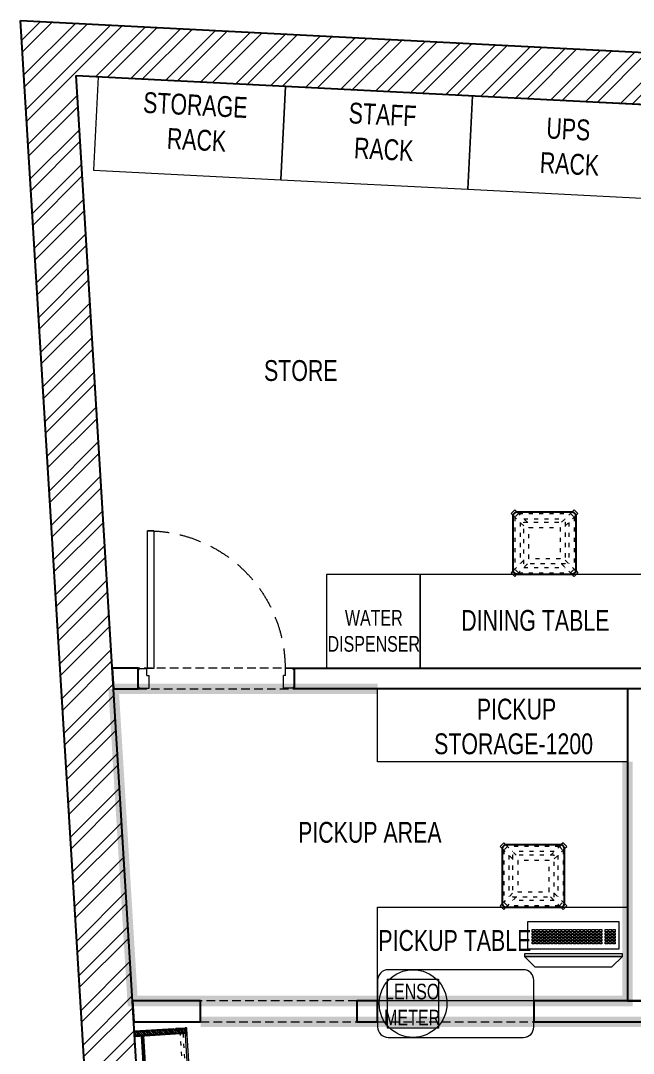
# Model space of a CAD drawing. Header units: feet. Extents: x 6963265 to 6971854, y -5590491 to -5575731.
# Drawn here: x 6963265 to 6966208, y -5580692 to -5575731 of the extents above; entities that cross this region are included whole.
import ezdxf

# ---------------------------------------------------------------- set-up
doc = ezdxf.new("R2010")
doc.units = ezdxf.units.FT
doc.header["$LTSCALE"] = 33
doc.header["$MEASUREMENT"] = 0
for name, pattern in [('a_p6_plan_L18$0$HIDDEN', [0.375, 0.25, -0.125]), ('ACAD_ISO03W100', [30, 12, -18]), ('HIDDEN2', [4.7625, 3.175, -1.5875])]:
    doc.linetypes.add(name, pattern=pattern)
doc.layers.add('A-WALL', color=1, linetype='Continuous')
doc.layers.add('LAMINATE FINISH', color=80, linetype='Continuous')
for name, color, linetype, lineweight in [('Door', 2, 'Continuous', 13), ('LENS-DIM', 252, 'Continuous', 5), ('LENS-DOOR', 34, 'Continuous', 20), ('LENS-PARTITION', 21, 'Continuous', 25), ('LENS-TEXT', 31, 'Continuous', 5), ('LENS_CURTAIN', 5, 'a_p6_plan_L18$0$HIDDEN', 9), ('LK-EQPMT', 3, 'Continuous', 18), ('LK-FF&E WALL', 1, 'Continuous', 9), ('LK-FLUTTED FINISH', 20, 'Continuous', 30), ('LK-IT', 3, 'Continuous', 18), ('LK-TILES FINISH', 251, 'Continuous', 5), ('LN-ELEVATION-1', 81, 'Continuous', 25), ('LN-ELEVATION-2', 103, 'Continuous', 20), ('LN-ELEVATION-3', 125, 'Continuous', 18), ('LN-ELEVATION-4', 145, 'Continuous', 13), ('LN-ELEVATION-5', 167, 'Continuous', 5), ('LN-HATCH', 251, 'Continuous', 0)]:
    doc.layers.add(name, color=color, linetype=linetype, lineweight=lineweight)
doc.styles.add('LK TXT', font='GILC____.TTF', dxfattribs={"height": 100})
pattern_1 = [(45, (4208834.247, 1706614.74), (-4.4901280605, 4.4901280605), [])]
pattern_2 = [(45, (4209134.247, 1706614.74), (-4.4901280605, 4.4901280605), [])]

# ---------------------------------------------------------------- blocks, each defined once
blk = doc.blocks.new('*U40')
at = {"layer": 'LENS-DOOR'}
for p, q in [((548121.7, 1779235.3), (548121.7, 1778573.8)), ((548121.7, 1779235.3), (548153, 1779235.3)), ((548153, 1778573.8), (548153, 1779235.3)), ((547447.3, 1778568.6), (547452.5, 1778568.6)), ((547447.3, 1778484.1), (547447.3, 1778568.6)), ((547452.5, 1778573.8), (547488.9, 1778573.8)), ((547452.5, 1778568.6), (547452.5, 1778573.8)), ((547488.9, 1778539.9), (547488.9, 1778573.8)), ((548121.7, 1778573.8), (548153, 1778573.8)), ((548192.1, 1778573.8), (548155.6, 1778573.8)), ((548155.6, 1778539.9), (548155.6, 1778573.8)), ((548192.1, 1778568.6), (548192.1, 1778573.8)), ((548197.3, 1778568.6), (548192.1, 1778568.6)), ((548197.3, 1778484.1), (548197.3, 1778568.6)), ((547488.9, 1778539.9), (547499.3, 1778539.9)), ((547499.3, 1778478.9), (547499.3, 1778539.9)), ((548145.2, 1778478.9), (548145.2, 1778539.9)), ((548155.6, 1778539.9), (548145.2, 1778539.9)), ((547447.3, 1778484.1), (547452.5, 1778484.1)), ((547452.5, 1778478.9), (547452.5, 1778484.1)), ((547452.5, 1778478.9), (547499.3, 1778478.9)), ((548192.1, 1778478.9), (548145.2, 1778478.9)), ((548192.1, 1778478.9), (548192.1, 1778484.1)), ((548197.3, 1778484.1), (548192.1, 1778484.1))]:
    blk.add_line(p, q, dxfattribs=at)
at = {"layer": 'LENS-DOOR', "color": 7, "linetype": 'HIDDEN2'}
blk.add_ellipse((548153, 1778573.8), major_axis=(-661.5, 0), ratio=1, start_param=-1.570791, end_param=0.051209, dxfattribs=at)
blk = doc.blocks.new('Stool')
at = {"layer": 'LN-ELEVATION-1', "ltscale": 0.5}
blk.add_lwpolyline([(-130, 300), (130, 300, -0.414214), (150, 280), (150, 20, -0.414214), (130, 0), (-130, 0, -0.414214), (-150, 20), (-150, 280, -0.414214)], format="xyb", close=True, dxfattribs=at)
at = {"layer": 'LN-ELEVATION-3', "linetype": 'ACAD_ISO03W100', "ltscale": 0.05}
for p, q in [((-100, 232.3), (-142.4, 274.7)), ((-142.4, 274.7), (-142.4, 25.3)), ((-82.3, 250), (-124.7, 292.4)), ((-124.7, 292.4), (124.7, 292.4)), ((-117.4, 249.7), (-117.4, 50.3)), ((-99.7, 267.4), (99.7, 267.4)), ((82.3, 250), (124.7, 292.4)), ((100, 232.3), (142.4, 274.7)), ((117.4, 249.7), (117.4, 50.3)), ((142.4, 274.7), (142.4, 25.3)), ((-100, 67.7), (-142.4, 25.3)), ((-82.3, 50), (-124.7, 7.6)), ((82.3, 50), (124.7, 7.6)), ((100, 67.7), (142.4, 25.3)), ((-124.7, 7.6), (124.7, 7.6)), ((-99.7, 32.6), (99.7, 32.6))]:
    blk.add_line(p, q, dxfattribs=at)
for points in [[(-132.2, 299.9), (-124.7, 292.4), (-142.4, 274.7), (-149.9, 282.2)], [(132.2, 299.9), (124.7, 292.4), (142.4, 274.7), (149.9, 282.2)], [(-132.2, 0.1), (-124.7, 7.6), (-142.4, 25.3), (-149.9, 17.8)], [(132.2, 0.1), (124.7, 7.6), (142.4, 25.3), (149.9, 17.8)]]:
    blk.add_lwpolyline(points, dxfattribs=at)
for points in [[(-100, 250), (100, 250), (100, 50), (-100, 50)], [(-75, 225), (75, 225), (75, 75), (-75, 75)]]:
    blk.add_lwpolyline(points, close=True, dxfattribs=at)
at = {"layer": 'LN-ELEVATION-5', "ltscale": 0.5}
for points in [[(-149.9, 282.2), (-160.1, 292.4), (-142.4, 310.1), (-132.2, 299.9)], [(149.9, 282.2), (160.1, 292.4), (142.4, 310.1), (132.2, 299.9)], [(-149.9, 17.8), (-160.1, 7.6), (-142.4, -10.1), (-132.2, 0.1)], [(149.9, 17.8), (160.1, 7.6), (142.4, -10.1), (132.2, 0.1)]]:
    blk.add_lwpolyline(points, dxfattribs=at)
blk = doc.blocks.new('CLENS 600 TYPE 6')
at = {"layer": 'LN-ELEVATION-1', "ltscale": 0.5}
blk.add_lwpolyline([(130, -225), (-130, -225, -0.414214), (-150, -205), (-150, 55, -0.414214), (-130, 75), (130, 75, -0.414214), (150, 55), (150, -205, -0.414214)], format="xyb", close=True, dxfattribs=at)
at = {"layer": 'LN-ELEVATION-3', "linetype": 'ACAD_ISO03W100', "ltscale": 0.05}
for p, q in [((-100, 7.3), (-142.4, 49.7)), ((-142.4, -199.7), (-142.4, 49.7)), ((-82.3, 25), (-124.7, 67.4)), ((124.7, 67.4), (-124.7, 67.4)), ((82.3, 25), (124.7, 67.4)), ((100, 7.3), (142.4, 49.7)), ((142.4, -199.7), (142.4, 49.7)), ((-117.4, -174.7), (-117.4, 24.7)), ((99.7, 42.4), (-99.7, 42.4)), ((117.4, -174.7), (117.4, 24.7)), ((-100, -157.3), (-142.4, -199.7)), ((-82.3, -175), (-124.7, -217.4)), ((99.7, -192.4), (-99.7, -192.4)), ((82.3, -175), (124.7, -217.4)), ((100, -157.3), (142.4, -199.7)), ((124.7, -217.4), (-124.7, -217.4))]:
    blk.add_line(p, q, dxfattribs=at)
for points in [[(-132.2, 74.9), (-124.7, 67.4), (-142.4, 49.7), (-149.9, 57.2)], [(132.2, 74.9), (124.7, 67.4), (142.4, 49.7), (149.9, 57.2)], [(-132.2, -224.9), (-124.7, -217.4), (-142.4, -199.7), (-149.9, -207.2)], [(132.2, -224.9), (124.7, -217.4), (142.4, -199.7), (149.9, -207.2)]]:
    blk.add_lwpolyline(points, dxfattribs=at)
for points in [[(100, -175), (-100, -175), (-100, 25), (100, 25)], [(75, -150), (-75, -150), (-75, 0), (75, 0)]]:
    blk.add_lwpolyline(points, close=True, dxfattribs=at)
at = {"layer": 'LN-ELEVATION-5', "ltscale": 0.5}
for points in [[(-149.9, 57.2), (-160.1, 67.4), (-142.4, 85.1), (-132.2, 74.9)], [(149.9, 57.2), (160.1, 67.4), (142.4, 85.1), (132.2, 74.9)], [(-149.9, -207.2), (-160.1, -217.4), (-142.4, -235.1), (-132.2, -224.9)], [(149.9, -207.2), (160.1, -217.4), (142.4, -235.1), (132.2, -224.9)]]:
    blk.add_lwpolyline(points, dxfattribs=at)
blk = doc.blocks.new('*U23')
at = {"layer": 'LK-EQPMT', "ltscale": 12}
blk.add_lwpolyline([(6, 4.9), (-6, 4.9), (-6, -4.9), (6, -4.9)], close=True, dxfattribs=at)
blk = doc.blocks.new('*U24')
at = {"color": 0, "linetype": 'ByBlock', "lineweight": -2}
for p in [(0, 0), (18, 0), (35.9, 0), (53.9, 0), (71.8, 0), (89.8, 0), (107.8, 0), (125.7, 0), (143.7, 0), (161.6, 0), (179.6, 0), (197.6, 0), (215.5, 0), (233.5, 0), (251.4, 0), (269.4, 0), (287.4, 0), (305.3, 0), (323.3, 0), (0, -14.7), (0, -29.5), (0, -44.2), (18, -14.7), (18, -29.5), (18, -44.2), (35.9, -14.7), (35.9, -29.5), (35.9, -44.2), (53.9, -14.7), (53.9, -29.5), (53.9, -44.2), (71.8, -14.7), (71.8, -29.5), (71.8, -44.2), (89.8, -14.7), (89.8, -29.5), (89.8, -44.2), (107.8, -14.7), (107.8, -29.5), (107.8, -44.2), (125.7, -14.7), (125.7, -29.5), (125.7, -44.2), (143.7, -14.7), (143.7, -29.5), (143.7, -44.2), (161.6, -14.7), (161.6, -29.5), (161.6, -44.2), (179.6, -14.7), (179.6, -29.5), (179.6, -44.2), (197.6, -14.7), (197.6, -29.5), (197.6, -44.2), (215.5, -14.7), (215.5, -29.5), (215.5, -44.2), (233.5, -14.7), (233.5, -29.5), (233.5, -44.2), (251.4, -14.7), (251.4, -29.5), (251.4, -44.2), (269.4, -14.7), (269.4, -29.5), (269.4, -44.2), (287.4, -14.7), (287.4, -29.5), (287.4, -44.2), (305.3, -14.7), (305.3, -29.5), (305.3, -44.2), (323.3, -14.7), (323.3, -29.5), (323.3, -44.2), (0, -59), (18, -59), (35.9, -59), (53.9, -59), (71.8, -59), (89.8, -59), (107.8, -59), (125.7, -59), (143.7, -59), (161.6, -59), (179.6, -59), (197.6, -59), (215.5, -59), (233.5, -59), (251.4, -59), (269.4, -59), (287.4, -59), (305.3, -59), (323.3, -59)]:
    blk.add_blockref('*U23', p, dxfattribs=at)
blk = doc.blocks.new('*U21')
at = {"layer": 'LK-EQPMT', "ltscale": 12}
blk.add_lwpolyline([(6, 4.9), (-6, 4.9), (-6, -4.9), (6, -4.9)], close=True, dxfattribs=at)
blk = doc.blocks.new('*U22')
at = {"color": 0, "linetype": 'ByBlock', "lineweight": -2}
for p in [(0, 0), (18, 0), (35.9, 0), (0, -14.7), (0, -29.5), (0, -44.2), (18, -14.7), (18, -29.5), (18, -44.2), (35.9, -14.7), (35.9, -29.5), (35.9, -44.2), (0, -59), (18, -59), (35.9, -59)]:
    blk.add_blockref('*U21', p, dxfattribs=at)
blk = doc.blocks.new('*U16')
at = {"ltscale": 12}
blk.add_lwpolyline([(8, 0), (8, 129.1), (448, 129.1), (448, 0)], close=True, dxfattribs=at)
for name, p in [('*U24', (35.2, 101.6)), ('*U22', (386.6, 101.6))]:
    blk.add_blockref(name, p)
blk = doc.blocks.new('Pickup table PC')
at = {"layer": 'LN-ELEVATION-2', "ltscale": 0.5}
for points in [[(470, 50), (0, 50), (0, 62), (470, 62)], [(420, 0), (50, 0), (0, 50), (470, 50)]]:
    blk.add_lwpolyline(points, close=True, dxfattribs=at)
blk = doc.blocks.new('JJ SH 900')
at = {"layer": 'LN-HATCH', "ltscale": 0.5}
h = blk.add_hatch(dxfattribs=at)
h.set_pattern_fill('ANSI31', color=256, scale=50)
h.paths.add_polyline_path([(-911.8, 0), (-911.8, -190), (-905.8, -190), (-905.8, -200), (-911.8, -200), (-911.8, -244), (-886.8, -244), (-886.8, 0)])
h = blk.add_hatch(dxfattribs=at)
h.set_pattern_fill('ANSI31', color=256, scale=2)
h.set_pattern_definition(pattern_1)
h.paths.add_polyline_path([(-11.8, 0), (-11.8, -190), (-17.8, -190), (-17.8, -200), (-11.8, -200), (-11.8, -244), (-36.8, -244), (-36.8, 0)])
h = blk.add_hatch(dxfattribs=at)
h.set_pattern_fill('ANSI31', color=256, scale=2)
h.set_pattern_definition(pattern_2)
h.paths.add_polyline_path([(-36.8, -40), (-886.8, -40), (-886.8, -34), (-36.8, -34)])
h = blk.add_hatch(dxfattribs=at)
h.set_pattern_fill('ANSI31', color=256, scale=2)
h.set_pattern_definition(pattern_2)
h.paths.add_polyline_path([(-876.8, -244), (-876.8, -250), (-911.8, -250), (-911.8, -244)])
h = blk.add_hatch(dxfattribs=at)
h.set_pattern_fill('ANSI31', color=256, scale=2)
h.set_pattern_definition(pattern_1)
h.paths.add_polyline_path([(-46.8, -244), (-46.8, -250), (-11.8, -250), (-11.8, -244)])
at = {"layer": 'LN-ELEVATION-1', "ltscale": 0.5}
for points in [[(-911.8, 0), (-911.8, -190), (-905.8, -190), (-905.8, -200), (-911.8, -200), (-911.8, -244), (-886.8, -244), (-886.8, 0)], [(-11.8, 0), (-11.8, -190), (-17.8, -190), (-17.8, -200), (-11.8, -200), (-11.8, -244), (-36.8, -244), (-36.8, 0)], [(-36.8, -40), (-886.8, -40), (-886.8, -34), (-36.8, -34)], [(-876.8, -244), (-876.8, -250), (-911.8, -250), (-911.8, -244)], [(-46.8, -244), (-46.8, -250), (-11.8, -250), (-11.8, -244)]]:
    blk.add_lwpolyline(points, close=True, dxfattribs=at)
at = {"layer": 'LN-ELEVATION-3', "ltscale": 0.5}
for p, q in [((-886.8, 0), (-36.8, 0)), ((-876.8, -244), (-46.8, -244)), ((-46.8, -250), (-876.8, -250))]:
    blk.add_line(p, q, dxfattribs=at)
at = {"layer": 'LN-ELEVATION-4', "linetype": 'ACAD_ISO03W100', "ltscale": 0.05}
blk.add_lwpolyline([(-886.8, -220), (-36.8, -220), (-36.8, -232), (-886.8, -232)], close=True, dxfattribs=at)
blk = doc.blocks.new('A$C24c5f99d')
at = {"layer": 'LN-HATCH'}
h = blk.add_hatch(dxfattribs=at)
h.set_pattern_fill('ANSI32', color=256, scale=333, angle=180)
h.set_pattern_definition([(225, (-7063758.62, 5276306.86), (88.2999593, -88.2999593), []), (225, (-7063817.49, 5276306.86), (88.2999593, -88.2999593), [])])
h.paths.add_polyline_path([(-964.1, -13496.4), (-713.7, -13496.4), (-1541.7, 78.4), (2702.8, -137.4), (2702.8, 112.9), (-1808.2, 342.3)])
at = {"layer": 'A-WALL'}
for p, q in [((-1808.2, 342.3), (3177.9, 88.8)), ((-964.1, -13496.4), (-1808.2, 342.3)), ((-1541.7, 78.4), (2702.8, -137.4)), ((-713.7, -13496.4), (-1541.7, 78.4))]:
    blk.add_line(p, q, dxfattribs=at)

msp = doc.modelspace()

# ---------------------------------------------------------------- linework, layer by layer
at = {"layer": 'LAMINATE FINISH', "color": 85, "linetype": 'ACAD_ISO03W100', "ltscale": 0.05, "const_width": 50}
msp.add_lwpolyline([(6964579.5, -5578940.6), (6963829.5, -5578940.6)], dxfattribs=at)
at = {"layer": 'LENS-PARTITION'}
for points in [[(6963829.5, -5578840.6), (6963705.2, -5578840.6), (6963711.3, -5578940.6), (6963829.5, -5578940.6)], [(6964579.5, -5578840.6), (6966383.2, -5578840.6), (6966375.7, -5578940.6), (6964579.5, -5578940.6)], [(6966279.5, -5578940.6), (6966179.5, -5578940.6), (6966179.5, -5580440.2), (6966279.5, -5580440.2)], [(6964129.5, -5580440.2), (6963802.7, -5580440.2), (6963808.8, -5580540.2), (6964129.5, -5580540.2)], [(6964979.5, -5580440.2), (6964879.5, -5580440.2), (6964879.5, -5580540.2), (6964979.5, -5580540.2)], [(6966279.5, -5580440.2), (6965729.5, -5580440.2), (6965729.5, -5580540.2), (6966279.5, -5580540.2)]]:
    msp.add_lwpolyline(points, close=True, dxfattribs=at)
at = {"layer": 'LENS_CURTAIN', "ltscale": 5}
for points in [[(6964579.5, -5578840.6), (6963829.5, -5578840.6), (6963829.5, -5578940.6), (6964579.5, -5578940.6)], [(6964879.5, -5580440.2), (6964129.5, -5580440.2), (6964129.5, -5580540.2), (6964879.5, -5580540.2)], [(6965729.5, -5580440.2), (6964979.5, -5580440.2), (6964979.5, -5580540.2), (6965729.5, -5580540.2)]]:
    msp.add_lwpolyline(points, close=True, dxfattribs=at)
at = {"layer": 'LK-EQPMT'}
msp.add_lwpolyline([(6965026.6, -5580570.2), (6965026.6, -5580335.2), (6965272.6, -5580335.2), (6965272.6, -5580570.2)], close=True, dxfattribs=at)
at = {"layer": 'LK-FF&E WALL'}
for points in [[(6964536.7, -5576045.5), (6963637.9, -5575999.9), (6963615.1, -5576449.3), (6964513.9, -5576495)], [(6965435.6, -5576091.2), (6964536.7, -5576045.5), (6964513.9, -5576495), (6965412.7, -5576540.7)], [(6965412.7, -5576540.7), (6966311.6, -5576586.4), (6966334.4, -5576136.9), (6965435.6, -5576091.2)], [(6964733.2, -5578840.6), (6965183.2, -5578840.6), (6965183.2, -5578390.6), (6964733.2, -5578390.6)], [(6965183.2, -5578840.6), (6966383.2, -5578840.6), (6966383.2, -5578390.6), (6965183.2, -5578390.6)], [(6964979.5, -5579290.6), (6964979.5, -5578940.6), (6966179.5, -5578940.6), (6966179.5, -5579290.6)], [(6966179.5, -5580440.2), (6964979.5, -5580440.2), (6964979.5, -5579990.2), (6966179.5, -5579990.2)]]:
    msp.add_lwpolyline(points, close=True, dxfattribs=at)
msp.add_lwpolyline([(6965729.5, -5580565.2), (6965729.5, -5580340.2, 0.414214), (6965679.5, -5580290.2), (6965029.5, -5580290.2, 0.414214), (6964979.5, -5580340.2), (6964979.5, -5580565.2, 0.414214), (6965029.5, -5580615.2), (6965679.5, -5580615.2, 0.414214)], format="xyb", close=True, dxfattribs=at)
msp.add_circle((6965149.6, -5580452.7), 162.5, dxfattribs=at)
at = {"layer": 'LK-FLUTTED FINISH', "linetype": 'ACAD_ISO03W100', "ltscale": 0.05, "const_width": 50}
msp.add_lwpolyline([(6969979.5, -5581426.1), (6969979.5, -5580540.2), (6964129.5, -5580540.2)], dxfattribs=at)
at = {"layer": 'LK-TILES FINISH', "color": 212, "linetype": 'ACAD_ISO03W100', "ltscale": 0.05, "const_width": 50}
for points in [[(6966179.5, -5579290.6), (6966179.5, -5580440.2), (6963802.7, -5580440.2), (6963711.3, -5578940.6)], [(6963711.3, -5578940.6), (6963829.5, -5578940.6)], [(6964979.5, -5578940.6), (6964579.5, -5578940.6)]]:
    msp.add_lwpolyline(points, dxfattribs=at)

# ---------------------------------------------------------------- block references
at = {"layer": 'Door', "xscale": -1}
msp.add_blockref('*U40', (7512026.7, -7357416.9), dxfattribs=at)
at = {"layer": 'LENS-DIM', "color": 2}
msp.add_blockref('A$C24c5f99d', (6965073.2, -5576072.8), dxfattribs=at)
at = {"layer": 'LK-FF&E WALL'}
msp.add_blockref('Stool', (6965781, -5578390.6), dxfattribs=at)
at = {"layer": 'LK-FF&E WALL', "xscale": -1, "rotation": 180}
msp.add_blockref('CLENS 600 TYPE 6', (6965727.7, -5579915.2), dxfattribs=at)
at = {"layer": 'LK-FF&E WALL', "rotation": 93.4905349885286}
msp.add_blockref('JJ SH 900', (6963810.9, -5580573.6, 0), dxfattribs=at)
at = {"layer": 'LK-IT', "ltscale": 0.5, "xscale": -1, "rotation": 180}
msp.add_blockref('*U16', (6965691.9, -5580059.9), dxfattribs=at)
at = {"layer": 'LK-IT', "xscale": -1}
msp.add_blockref('Pickup table PC', (6966154.9, -5580276.1), dxfattribs=at)

# ---------------------------------------------------------------- texts
at = {"layer": 'LENS-TEXT', "color": 0, "linetype": 'Continuous', "ltscale": 3, "attachment_point": 5, "style": 'LK TXT'}
for s, width, gutter_width, insert, char_height, rotation in [('STORAGE\\P RACK', 1099.487, 1, (6964100.1, -5576219.8), 100, 357.0896), ('STAFF\\P RACK', 1099.487, 1, (6964998.9, -5576265.5), 100, 357.0896), ('UPS\\P RACK', 1099.487, 1, (6965891.4, -5576335.5), 100, 357.0896), ('WATER \\PDISPENSER', 264.162, 0.75, (6964961.2, -5578662.7), 75, 360)]:
    msp.add_mtext_dynamic_manual_height_columns(s, width=width, gutter_width=gutter_width, heights=[0], dxfattribs=dict(at, insert=insert, char_height=char_height, rotation=rotation))
at = {"layer": 'LENS-TEXT', "color": 0, "linetype": 'Continuous', "ltscale": 3, "insert": (6964610.5, -5577495.5), "char_height": 100, "width": 783.964, "attachment_point": 5, "style": 'LK TXT'}
msp.add_mtext('STORE\\P\\P', dxfattribs=at)
at = {"layer": 'LENS-TEXT', "color": 0, "linetype": 'Continuous', "ltscale": 3, "attachment_point": 5, "style": 'LK TXT'}
for s, width, gutter_width, insert, char_height in [('DINING TABLE', 783.964, 1, (6965737, -5578612.6), 100), (' PICKUP STORAGE-1200', 1099.487, 1, (6965632.5, -5579122.1), 100), (' PICKUP AREA', 1099.487, 1, (6964927.8, -5579630.7), 100), ('PICKUP TABLE  ', 783.964, 1, (6965350.3, -5580150.3), 100), ('LENSO\\PMETER', 353.056, 0.5, (6965145.3, -5580457.5), 75)]:
    msp.add_mtext_dynamic_manual_height_columns(s, width=width, gutter_width=gutter_width, heights=[0], dxfattribs=dict(at, insert=insert, char_height=char_height))

doc.saveas('drawing.dxf')
